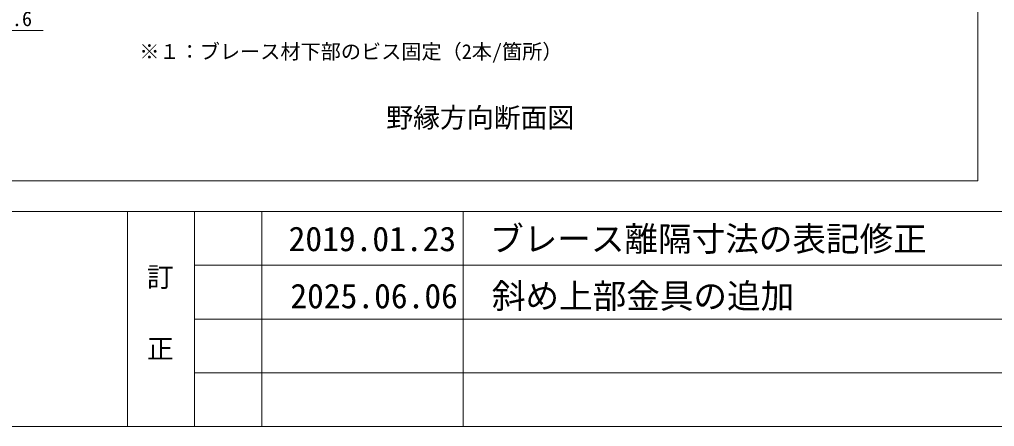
# Model space of a CAD drawing. Units: millimetres, scale not verified. Extents: x -7800 to 7800, y -5578 to 5491.
# Drawn here: x -4921 to -2018, y -5515 to -4303 of the extents above; entities that cross this region are included whole.
import ezdxf
from ezdxf.enums import TextEntityAlignment as Align

# ---------------------------------------------------------------- set-up
doc = ezdxf.new("R2010")
doc.units = ezdxf.units.MM
doc.header["$LTSCALE"] = 40
for name, color, linetype, lineweight in [('2-6_文字', 3, 'Continuous', 18), ('F-2_太線１', 3, 'Continuous', 18), ('F-6_文字', 7, 'Continuous', 18)]:
    doc.layers.add(name, color=color, linetype=linetype, lineweight=lineweight)
doc.styles.add('ＭＳ ゴシック', font='')
doc.styles.get('ＭＳ ゴシック').set_extended_font_data('MS Gothic')

msp = doc.modelspace()

# ---------------------------------------------------------------- linework, layer by layer
at = {"layer": '2-6_文字', "color": 7}
msp.add_lwpolyline([(-5480.05, -3996.88), (-5333.13, -4336.13), (-4850.88, -4336.13)], dxfattribs=at)
at = {"layer": 'F-2_太線１'}
for p, q in [((-2068.18, 1696.25), (-2068.18, -4783.77)), ((-7638.18, -4783.77), (-2068.18, -4783.77)), ((-7800, -4874.85), (7800, -4874.85)), ((-7800, -5514.85), (7800, -5514.85))]:
    msp.add_line(p, q, dxfattribs=at)
at = {"layer": 'F-2_太線１', "color": 7}
for p, q in [((-4600, -4874.85), (-4600, -5514.85)), ((-4400, -4874.85), (-4400, -5514.85))]:
    msp.add_line(p, q, dxfattribs=at)
at = {"layer": 'F-2_太線１', "color": 4, "lineweight": 9}
for p, q in [((-4200, -4874.85), (-4200, -5514.85)), ((-3600, -4874.85), (-3600, -5514.85)), ((-4400, -5034.85), (-1300, -5034.85)), ((-4400, -5194.85), (-1300, -5194.85)), ((-4400, -5354.85), (-1300, -5354.85))]:
    msp.add_line(p, q, dxfattribs=at)

# ---------------------------------------------------------------- texts
at = {"layer": '2-6_文字', "color": 7, "style": 'ＭＳ ゴシック'}
for s, p in [('：C-40ｘ20ｘ1.6', (-5333.13, -4336.13)), ('※１：ブレース材下部のビス固定（2本/箇所）', (-4564.42, -4433.85))]:
    msp.add_text(s, height=43.99, dxfattribs=at).set_placement(p, align=Align.BOTTOM_LEFT)
at = {"layer": '2-6_文字', "style": 'ＭＳ ゴシック'}
msp.add_text('野縁方向断面図', height=58.65, dxfattribs=at).set_placement((-3829.32, -4642.15), align=Align.BOTTOM_LEFT)
at = {"layer": 'F-6_文字', "color": 4, "style": 'ＭＳ ゴシック'}
for s, height, p in [('2019.01.23', 73.31, (-4120, -5014.85)), ('ブレース離隔寸法の表記修正', 73.31, (-3520, -5014.85)), ('訂', 58.65, (-4541.86, -5116.71)), ('斜め上部金具の追加', 73.31, (-3514.69, -5184.93)), ('2025.06.06', 73.31, (-4114.69, -5184.93)), ('正', 58.65, (-4541.86, -5330.1))]:
    msp.add_text(s, height=height, dxfattribs=at).set_placement(p, align=Align.BOTTOM_LEFT)

doc.saveas('drawing.dxf')
